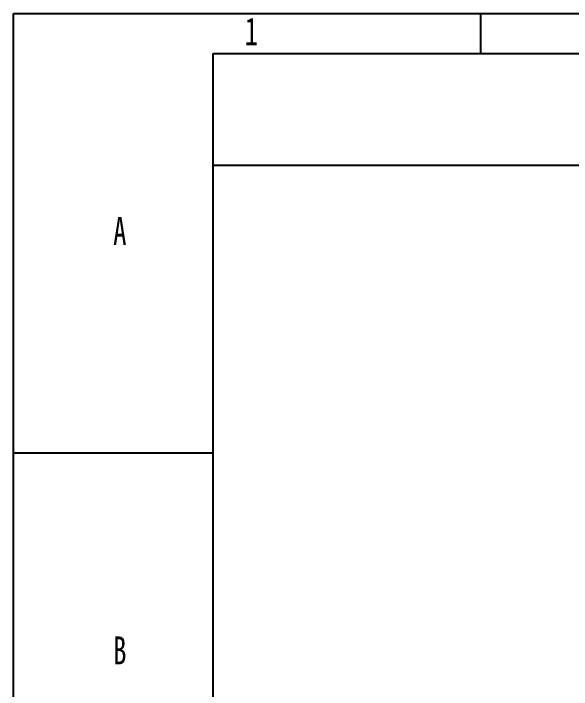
# Model space of a CAD drawing. Header units: millimetres. Extents: x 0 to 297, y 0 to 210.
# Drawn here: x 0 to 69.9, y 125.4 to 210 of the extents above; entities that cross this region are included whole.
import ezdxf

# ---------------------------------------------------------------- set-up
doc = ezdxf.new("R2010")
doc.units = ezdxf.units.MM
doc.layers.add('图框', color=7, linetype='Continuous')
doc.layers.add('粗实线层', color=7, linetype='Continuous', lineweight=25)
doc.styles.add('SLDTEXTSTYLE5', font='TXT', dxfattribs={"width": 0.7})

msp = doc.modelspace()

# ---------------------------------------------------------------- linework, layer by layer
at = {"layer": '图框'}
for p, q in [((0, 0), (0, 210)), ((0, 210), (297, 210)), ((58.5, 210), (58.5, 205)), ((0, 155), (25, 155))]:
    msp.add_line(p, q, dxfattribs=at)
at = {"layer": '图框', "linetype": 'Continuous', "lineweight": 25}
for p, q in [((25, 5), (25, 205)), ((25, 205), (292, 205))]:
    msp.add_line(p, q, dxfattribs=at)
at = {"layer": '粗实线层'}
msp.add_line((25, 191), (85, 191), dxfattribs=at)

# ---------------------------------------------------------------- texts
at = {"layer": '图框', "char_height": 3.5, "attachment_point": 2, "style": 'SLDTEXTSTYLE5'}
for s, insert in [('1', (29.794, 209.51)), ('A', (13.32, 184.51)), ('B', (13.32, 132.01))]:
    msp.add_mtext(s, dxfattribs=dict(at, insert=insert))

doc.saveas('drawing.dxf')
